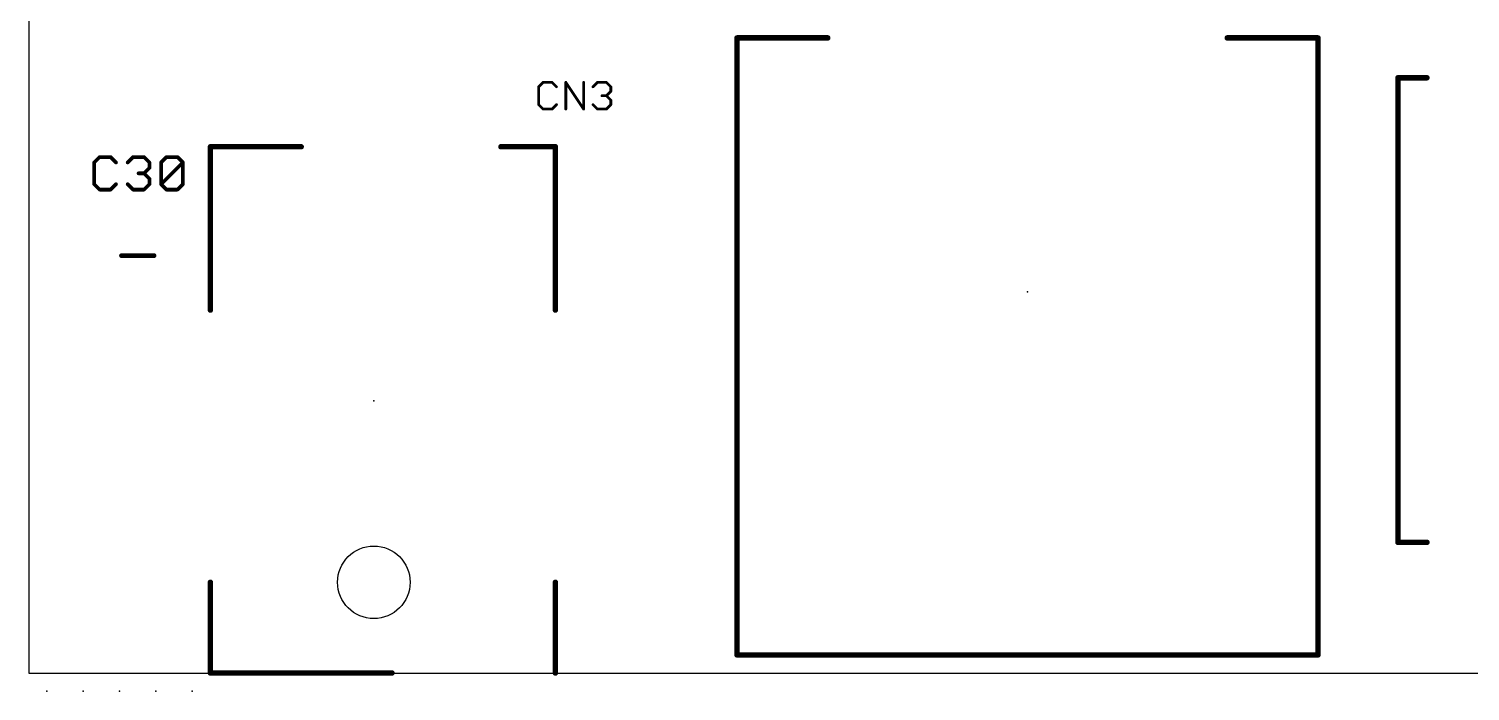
# Model space of a CAD drawing. Extents: x -0.01 to 3.1, y -0.02 to 3.54.
# Drawn here: x 0 to 1.563, y -0.02 to 0.699 of the extents above; entities that cross this region are included whole.
import ezdxf

# ---------------------------------------------------------------- set-up
doc = ezdxf.new("R2010")
doc.units = 0
for name, color, linetype in [('20', 7, 'CONTINUOUS'), ('21', 253, 'CONTINUOUS'), ('23', 7, 'CONTINUOUS'), ('25', 253, 'CONTINUOUS')]:
    doc.layers.add(name, color=color, linetype=linetype)

msp = doc.modelspace()

# ---------------------------------------------------------------- linework, layer by layer
at = {"layer": '20'}
for p, q in [((0, 3.543307), (0, 0)), ((0, 0), (2.559055, 0))]:
    msp.add_line(p, q, dxfattribs=at)
msp.add_circle((0.374016, 0.098425), 0.03937, dxfattribs=at)
at = {"layer": '21'}
for points, const_width in [([(0.866142, 0.688976), (0.767717, 0.688976)], 0.005906), ([(0.767717, 0.688976), (0.767717, 0.354331)], 0.005906), ([(1.299213, 0.688976), (1.397638, 0.688976)], 0.005906), ([(1.397638, 0.688976), (1.397638, 0.354331)], 0.005906), ([(1.515748, 0.645669), (1.484252, 0.645669)], 0.005906), ([(1.484252, 0.645669), (1.484252, 0.141732)], 0.005906), ([(0.295276, 0.570866), (0.19685, 0.570866)], 0.005906), ([(0.19685, 0.570866), (0.19685, 0.393701)], 0.005906), ([(0.570866, 0.570866), (0.511811, 0.570866)], 0.005906), ([(0.570866, 0.393701), (0.570866, 0.570866)], 0.005906), ([(0.135827, 0.452756), (0.100394, 0.452756)], 0.005), ([(0.767717, 0.019685), (0.767717, 0.354331)], 0.005906), ([(1.397638, 0.354331), (1.397638, 0.019685)], 0.005906), ([(1.484252, 0.141732), (1.515748, 0.141732)], 0.005906), ([(0.19685, 0.098425), (0.19685, 0)], 0.005906), ([(0.570866, 0), (0.570866, 0.098425)], 0.005906), ([(1.397638, 0.019685), (0.767717, 0.019685)], 0.005906), ([(0.19685, 0), (0.393701, 0)], 0.005906)]:
    msp.add_lwpolyline(points, dxfattribs=dict(at, const_width=const_width))
for points, const_width in [([(0.767717, 0.690453, 1), (0.767717, 0.6875)], 0.002953), ([(0.769193, 0.688976, 1), (0.76624, 0.688976)], 0.002953), ([(0.866142, 0.6875, 1), (0.866142, 0.690453)], 0.002953), ([(1.299213, 0.690453, 1), (1.299213, 0.6875)], 0.002953), ([(1.399114, 0.688976, 1), (1.396161, 0.688976)], 0.002953), ([(1.397638, 0.6875, 1), (1.397638, 0.690453)], 0.002953), ([(1.484252, 0.647146, 1), (1.484252, 0.644193)], 0.002953), ([(1.485728, 0.645669, 1), (1.482776, 0.645669)], 0.002953), ([(1.515748, 0.644193, 1), (1.515748, 0.647146)], 0.002953), ([(0.19685, 0.572343, 1), (0.19685, 0.56939)], 0.002953), ([(0.198327, 0.570866, 1), (0.195374, 0.570866)], 0.002953), ([(0.295276, 0.56939, 1), (0.295276, 0.572343)], 0.002953), ([(0.511811, 0.572343, 1), (0.511811, 0.56939)], 0.002953), ([(0.572343, 0.570866, 1), (0.56939, 0.570866)], 0.002953), ([(0.570866, 0.56939, 1), (0.570866, 0.572343)], 0.002953), ([(0.100394, 0.454006, 1), (0.100394, 0.451506)], 0.0025), ([(0.135827, 0.451506, 1), (0.135827, 0.454006)], 0.0025), ([(0.195374, 0.393701, 1), (0.198327, 0.393701)], 0.002953), ([(0.56939, 0.393701, 1), (0.572343, 0.393701)], 0.002953), ([(0.769193, 0.354331, 1), (0.76624, 0.354331)], 0.002953), ([(0.76624, 0.354331, 1), (0.769193, 0.354331)], 0.002953), ([(1.399114, 0.354331, 1), (1.396161, 0.354331)], 0.002953), ([(1.396161, 0.354331, 1), (1.399114, 0.354331)], 0.002953), ([(1.484252, 0.143209, 1), (1.484252, 0.140256)], 0.002953), ([(1.482776, 0.141732, 1), (1.485728, 0.141732)], 0.002953), ([(1.515748, 0.140256, 1), (1.515748, 0.143209)], 0.002953), ([(0.198327, 0.098425, 1), (0.195374, 0.098425)], 0.002953), ([(0.572343, 0.098425, 1), (0.56939, 0.098425)], 0.002953), ([(0.767717, 0.021161, 1), (0.767717, 0.018209)], 0.002953), ([(0.76624, 0.019685, 1), (0.769193, 0.019685)], 0.002953), ([(1.396161, 0.019685, 1), (1.399114, 0.019685)], 0.002953), ([(1.397638, 0.018209, 1), (1.397638, 0.021161)], 0.002953), ([(0.19685, 0.001476, 1), (0.19685, -0.001476)], 0.002953), ([(0.195374, 0, 1), (0.198327, 0)], 0.002953), ([(0.393701, -0.001476, 1), (0.393701, 0.001476)], 0.002953), ([(0.56939, 0, 1), (0.572343, 0)], 0.002953)]:
    msp.add_lwpolyline(points, format="xyb", dxfattribs=dict(at, const_width=const_width))
at = {"layer": '23'}
for p in [(0.11811, 0.452756), (1.082677, 0.413386), (0.374016, 0.295276), (0.019685, -0.019685), (0.059055, -0.019685), (0.098425, -0.019685), (0.137795, -0.019685), (0.177165, -0.019685)]:
    msp.add_point(p, dxfattribs=at)
at = {"layer": '25'}
for points, const_width in [([(0.557518, 0.640761), (0.552681, 0.635923)], 0.003), ([(0.567193, 0.640761), (0.557518, 0.640761)], 0.003), ([(0.572031, 0.635923), (0.567193, 0.640761)], 0.003), ([(0.582146, 0.611736), (0.582146, 0.640761)], 0.003), ([(0.582146, 0.640761), (0.601496, 0.611736)], 0.003), ([(0.601496, 0.611736), (0.601496, 0.640761)], 0.003), ([(0.611611, 0.635923), (0.616449, 0.640761)], 0.003), ([(0.616449, 0.640761), (0.626124, 0.640761)], 0.003), ([(0.626124, 0.640761), (0.630961, 0.635923)], 0.003), ([(0.552681, 0.635923), (0.552681, 0.616574)], 0.003), ([(0.626124, 0.626249), (0.621286, 0.626249)], 0.003), ([(0.630961, 0.631086), (0.626124, 0.626249)], 0.003), ([(0.626124, 0.626249), (0.630961, 0.621411)], 0.003), ([(0.630961, 0.635923), (0.630961, 0.631086)], 0.003), ([(0.552681, 0.616574), (0.557518, 0.611736)], 0.003), ([(0.557518, 0.611736), (0.567193, 0.611736)], 0.003), ([(0.567193, 0.611736), (0.572031, 0.616574)], 0.003), ([(0.616449, 0.611736), (0.611611, 0.616574)], 0.003), ([(0.626124, 0.611736), (0.616449, 0.611736)], 0.003), ([(0.630961, 0.616574), (0.626124, 0.611736)], 0.003), ([(0.630961, 0.621411), (0.630961, 0.616574)], 0.003), ([(0.076798, 0.559743), (0.070898, 0.553843)], 0.004), ([(0.070898, 0.553843), (0.070898, 0.530242)], 0.004), ([(0.088598, 0.559743), (0.076798, 0.559743)], 0.004), ([(0.094498, 0.553843), (0.088598, 0.559743)], 0.004), ([(0.107149, 0.553843), (0.113049, 0.559743)], 0.004), ([(0.113049, 0.559743), (0.124849, 0.559743)], 0.004), ([(0.124849, 0.559743), (0.130749, 0.553843)], 0.004), ([(0.130749, 0.547943), (0.124849, 0.542043)], 0.004), ([(0.130749, 0.553843), (0.130749, 0.547943)], 0.004), ([(0.1434, 0.553843), (0.1493, 0.559743)], 0.004), ([(0.1434, 0.530242), (0.1434, 0.553843)], 0.004), ([(0.1434, 0.530242), (0.167, 0.553843)], 0.004), ([(0.1493, 0.559743), (0.1611, 0.559743)], 0.004), ([(0.1611, 0.559743), (0.167, 0.553843)], 0.004), ([(0.167, 0.553843), (0.167, 0.530242)], 0.004), ([(0.070898, 0.530242), (0.076798, 0.524343)], 0.004), ([(0.088598, 0.524343), (0.094498, 0.530242)], 0.004), ([(0.113049, 0.524343), (0.107149, 0.530242)], 0.004), ([(0.124849, 0.542043), (0.118949, 0.542043)], 0.004), ([(0.124849, 0.542043), (0.130749, 0.536143)], 0.004), ([(0.130749, 0.530242), (0.124849, 0.524343)], 0.004), ([(0.130749, 0.536143), (0.130749, 0.530242)], 0.004), ([(0.1493, 0.524343), (0.1434, 0.530242)], 0.004), ([(0.167, 0.530242), (0.1611, 0.524343)], 0.004), ([(0.076798, 0.524343), (0.088598, 0.524343)], 0.004), ([(0.124849, 0.524343), (0.113049, 0.524343)], 0.004), ([(0.1611, 0.524343), (0.1493, 0.524343)], 0.004)]:
    msp.add_lwpolyline(points, dxfattribs=dict(at, const_width=const_width))
for points, const_width in [([(0.557518, 0.641511, 1), (0.557518, 0.640011)], 0.0015), ([(0.558049, 0.640231, 1), (0.556988, 0.641291)], 0.0015), ([(0.567724, 0.641291, 1), (0.566663, 0.640231)], 0.0015), ([(0.567193, 0.640011, 1), (0.567193, 0.641511)], 0.0015), ([(0.582896, 0.640761, 1), (0.581396, 0.640761)], 0.0015), ([(0.58277, 0.641177, 1), (0.581522, 0.640345)], 0.0015), ([(0.602246, 0.640761, 1), (0.600746, 0.640761)], 0.0015), ([(0.616449, 0.641511, 1), (0.616449, 0.640011)], 0.0015), ([(0.616979, 0.640231, 1), (0.615918, 0.641291)], 0.0015), ([(0.626654, 0.641291, 1), (0.625593, 0.640231)], 0.0015), ([(0.626124, 0.640011, 1), (0.626124, 0.641511)], 0.0015), ([(0.553431, 0.635923, 1), (0.551931, 0.635923)], 0.0015), ([(0.552151, 0.636454, 1), (0.553211, 0.635393)], 0.0015), ([(0.571501, 0.635393, 1), (0.572561, 0.636454)], 0.0015), ([(0.611081, 0.636454, 1), (0.612142, 0.635393)], 0.0015), ([(0.621286, 0.626999, 1), (0.621286, 0.625499)], 0.0015), ([(0.626654, 0.626779, 1), (0.625593, 0.625718)], 0.0015), ([(0.625593, 0.626779, 1), (0.626654, 0.625718)], 0.0015), ([(0.626124, 0.625499, 1), (0.626124, 0.626999)], 0.0015), ([(0.631711, 0.635923, 1), (0.630211, 0.635923)], 0.0015), ([(0.630211, 0.631086, 1), (0.631711, 0.631086)], 0.0015), ([(0.630431, 0.635393, 1), (0.631492, 0.636454)], 0.0015), ([(0.631492, 0.630556, 1), (0.630431, 0.631616)], 0.0015), ([(0.553211, 0.617104, 1), (0.552151, 0.616043)], 0.0015), ([(0.551931, 0.616574, 1), (0.553431, 0.616574)], 0.0015), ([(0.557518, 0.612486, 1), (0.557518, 0.610986)], 0.0015), ([(0.556988, 0.611206, 1), (0.558049, 0.612267)], 0.0015), ([(0.566663, 0.612267, 1), (0.567724, 0.611206)], 0.0015), ([(0.567193, 0.610986, 1), (0.567193, 0.612486)], 0.0015), ([(0.572561, 0.616043, 1), (0.571501, 0.617104)], 0.0015), ([(0.581396, 0.611736, 1), (0.582896, 0.611736)], 0.0015), ([(0.600746, 0.611736, 1), (0.602246, 0.611736)], 0.0015), ([(0.600872, 0.61132, 1), (0.60212, 0.612152)], 0.0015), ([(0.612142, 0.617104, 1), (0.611081, 0.616043)], 0.0015), ([(0.616449, 0.612486, 1), (0.616449, 0.610986)], 0.0015), ([(0.615918, 0.611206, 1), (0.616979, 0.612267)], 0.0015), ([(0.625593, 0.612267, 1), (0.626654, 0.611206)], 0.0015), ([(0.626124, 0.610986, 1), (0.626124, 0.612486)], 0.0015), ([(0.631711, 0.621411, 1), (0.630211, 0.621411)], 0.0015), ([(0.630211, 0.616574, 1), (0.631711, 0.616574)], 0.0015), ([(0.630431, 0.620881, 1), (0.631492, 0.621941)], 0.0015), ([(0.631492, 0.616043, 1), (0.630431, 0.617104)], 0.0015), ([(0.071898, 0.553843, 1), (0.069898, 0.553843)], 0.002), ([(0.070191, 0.55455, 1), (0.071605, 0.553136)], 0.002), ([(0.076798, 0.560743, 1), (0.076798, 0.558743)], 0.002), ([(0.077505, 0.559036, 1), (0.076091, 0.56045)], 0.002), ([(0.089305, 0.56045, 1), (0.087891, 0.559036)], 0.002), ([(0.088598, 0.558743, 1), (0.088598, 0.560743)], 0.002), ([(0.093791, 0.553136, 1), (0.095205, 0.55455)], 0.002), ([(0.106442, 0.55455, 1), (0.107856, 0.553136)], 0.002), ([(0.113049, 0.560743, 1), (0.113049, 0.558743)], 0.002), ([(0.113756, 0.559036, 1), (0.112342, 0.56045)], 0.002), ([(0.125556, 0.56045, 1), (0.124142, 0.559036)], 0.002), ([(0.124849, 0.558743, 1), (0.124849, 0.560743)], 0.002), ([(0.131749, 0.553843, 1), (0.129749, 0.553843)], 0.002), ([(0.129749, 0.547943, 1), (0.131749, 0.547943)], 0.002), ([(0.130042, 0.553136, 1), (0.131456, 0.55455)], 0.002), ([(0.131456, 0.547236, 1), (0.130042, 0.54865)], 0.002), ([(0.1444, 0.553843, 1), (0.1424, 0.553843)], 0.002), ([(0.142693, 0.55455, 1), (0.144107, 0.553136)], 0.002), ([(0.1493, 0.560743, 1), (0.1493, 0.558743)], 0.002), ([(0.150007, 0.559036, 1), (0.148593, 0.56045)], 0.002), ([(0.161807, 0.56045, 1), (0.160393, 0.559036)], 0.002), ([(0.1611, 0.558743, 1), (0.1611, 0.560743)], 0.002), ([(0.168, 0.553843, 1), (0.166, 0.553843)], 0.002), ([(0.167708, 0.553136, 1), (0.166293, 0.55455)], 0.002), ([(0.166293, 0.553136, 1), (0.167708, 0.55455)], 0.002), ([(0.071605, 0.53095, 1), (0.070191, 0.529535)], 0.002), ([(0.095205, 0.529535, 1), (0.093791, 0.53095)], 0.002), ([(0.107856, 0.53095, 1), (0.106442, 0.529535)], 0.002), ([(0.118949, 0.543043, 1), (0.118949, 0.541043)], 0.002), ([(0.125556, 0.54275, 1), (0.124142, 0.541335)], 0.002), ([(0.124142, 0.54275, 1), (0.125556, 0.541335)], 0.002), ([(0.124849, 0.541043, 1), (0.124849, 0.543043)], 0.002), ([(0.131749, 0.536143, 1), (0.129749, 0.536143)], 0.002), ([(0.130042, 0.535435, 1), (0.131456, 0.53685)], 0.002), ([(0.131456, 0.529535, 1), (0.130042, 0.53095)], 0.002), ([(0.144107, 0.53095, 1), (0.142693, 0.529535)], 0.002), ([(0.142693, 0.53095, 1), (0.144107, 0.529535)], 0.002), ([(0.167708, 0.529535, 1), (0.166293, 0.53095)], 0.002), ([(0.069898, 0.530242, 1), (0.071898, 0.530242)], 0.002), ([(0.076798, 0.525343, 1), (0.076798, 0.523343)], 0.002), ([(0.076091, 0.523635, 1), (0.077505, 0.52505)], 0.002), ([(0.087891, 0.52505, 1), (0.089305, 0.523635)], 0.002), ([(0.088598, 0.523343, 1), (0.088598, 0.525343)], 0.002), ([(0.113049, 0.525343, 1), (0.113049, 0.523343)], 0.002), ([(0.112342, 0.523635, 1), (0.113756, 0.52505)], 0.002), ([(0.124142, 0.52505, 1), (0.125556, 0.523635)], 0.002), ([(0.124849, 0.523343, 1), (0.124849, 0.525343)], 0.002), ([(0.129749, 0.530242, 1), (0.131749, 0.530242)], 0.002), ([(0.1424, 0.530242, 1), (0.1444, 0.530242)], 0.002), ([(0.1493, 0.525343, 1), (0.1493, 0.523343)], 0.002), ([(0.148593, 0.523635, 1), (0.150007, 0.52505)], 0.002), ([(0.160393, 0.52505, 1), (0.161807, 0.523635)], 0.002), ([(0.1611, 0.523343, 1), (0.1611, 0.525343)], 0.002), ([(0.166, 0.530242, 1), (0.168, 0.530242)], 0.002)]:
    msp.add_lwpolyline(points, format="xyb", dxfattribs=dict(at, const_width=const_width))

doc.saveas('drawing.dxf')
